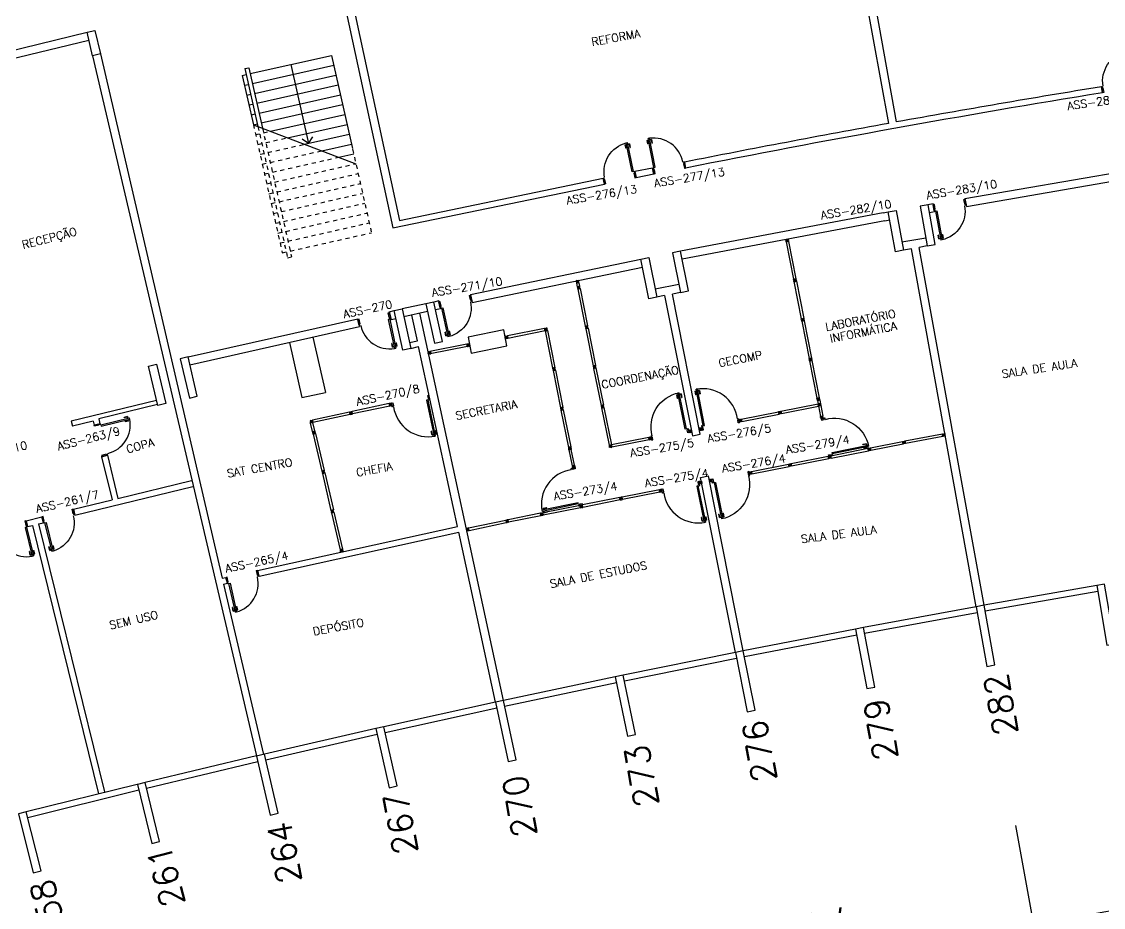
# Model space of a CAD drawing. Extents: x -152 to 150, y 325 to 437.
# Drawn here: x -86.53 to -59.77, y 343.23 to 365.15 of the extents above; entities that cross this region are included whole.
import ezdxf
from ezdxf.enums import TextEntityAlignment as Align

# ---------------------------------------------------------------- set-up
doc = ezdxf.new("R2010")
doc.units = 0
doc.header["$LTSCALE"] = 0.01
doc.header["$MEASUREMENT"] = 0
doc.header["$PDMODE"] = 98
doc.linetypes.add('HIDDEN2', pattern=[0.1875, 0.125, -0.0625])
doc.layers.get('0').update_dxf_attribs({"linetype": 'CONTINUOUS'})
doc.layers.get('DEFPOINTS').update_dxf_attribs({"linetype": 'CONTINUOUS'})
for name, color, linetype in [('ALV', 2, 'CONTINUOUS'), ('BANC', 2, 'CONTINUOUS'), ('CARIMBO', 7, 'CONTINUOUS'), ('DIV', 2, 'CONTINUOUS'), ('ESC', 1, 'CONTINUOUS'), ('ESQ', 1, 'CONTINUOUS'), ('ESTR', 3, 'CONTINUOUS'), ('NOPILAR1', 2, 'CONTINUOUS'), ('PISO', 1, 'CONTINUOUS'), ('TEXTO', 2, 'CONTINUOUS'), ('TEXTO-CENTRO-CUSTO', 2, 'CONTINUOUS'), ('TEXTO-ENDEREÇO', 2, 'CONTINUOUS')]:
    doc.layers.add(name, color=color, linetype=linetype)
doc.styles.add('1', font='romans.shx')
doc.styles.add('NOPILAR', font='simplex.shx', dxfattribs={"height": 0.6})
doc.styles.add('UNB-100', font='simplex.shx', dxfattribs={"height": 3})
doc.styles.add('UNB-100-1', font='simplex.shx', dxfattribs={"height": 0.2})
doc.dimstyles.new('1-600', dxfattribs={"dimtxt": 1.1, "dimasz": 2.5, "dimexe": 2, "dimexo": 4, "dimgap": 0.2, "dimtad": 1, "dimdec": 0, "dimzin": 4, "dimdsep": 46, "dimlunit": 6, "dimtxsty": '1', "dimblk1": 'NONE', "dimblk2": 'NONE', "dimsah": 1, "dimcen": 0, "dimclrd": 2, "dimclre": 2, "dimclrt": 2, "dimadec": 0, "dimazin": 0, "dimtfac": 1, "dimtdec": 0, "dimtmove": 2, "dimatfit": 3, "dimldrblk": 'NONE', "dimfxl": 1, "dimtolj": 1, "dimtzin": 0, "dimarcsym": 0})

# ---------------------------------------------------------------- blocks, each defined once
blk = doc.blocks.new('PILAR-SSC')
blk.add_lwpolyline([(0.003, -72.467), (0.003, -73.967), (0.203, -73.967), (0.203, -72.467)], close=True)
blk = doc.blocks.new('ESCASS-SSC')
at = {"layer": 'ESC'}
for p, q in [((-0.6, -1.738), (-0.6, -3.271)), ((-0.5, -1.738), (-0.6, -1.738)), ((-0.5, -1.738), (-0.5, -3.204)), ((-2.66, -1.888), (-2.66, -4.249)), ((-0.6, -1.888), (-2.66, -1.888)), ((-0.6, -2.138), (-2.66, -2.138)), ((-0.4, -1.888), (-0.5, -1.888)), ((-0.4, -2.138), (-0.5, -2.138)), ((-0.4, -1.888), (-0.4, -3.138)), ((-0.6, -2.388), (-2.66, -2.388)), ((-0.4, -2.388), (-0.5, -2.388)), ((-0.6, -2.638), (-2.66, -2.638)), ((-0.4, -2.638), (-0.5, -2.638)), ((-0.6, -2.888), (-2.66, -2.888)), ((-0.4, -2.888), (-0.5, -2.888)), ((-0.4, -3.138), (-2.66, -4.638)), ((-0.6, -3.138), (-2.66, -3.138)), ((-0.4, -3.138), (-0.5, -3.138)), ((-0.777, -3.388), (-2.66, -3.388)), ((-1.153, -3.638), (-2.66, -3.638)), ((-1.53, -3.888), (-2.66, -3.888)), ((-1.907, -4.138), (-2.66, -4.138)), ((-2.283, -4.388), (-2.66, -4.388))]:
    blk.add_line(p, q, dxfattribs=at)
at = {"layer": 'ESC', "linetype": 'HIDDEN2'}
for p, q in [((-0.5, -3.204), (-0.5, -6.538)), ((-0.4, -3.138), (-0.4, -6.388)), ((-0.6, -3.388), (-0.777, -3.388)), ((-0.6, -3.271), (-0.6, -6.538)), ((-0.4, -3.388), (-0.5, -3.388)), ((-0.6, -3.638), (-1.153, -3.638)), ((-0.4, -3.638), (-0.5, -3.638)), ((-0.6, -3.888), (-1.53, -3.888)), ((-0.4, -3.888), (-0.5, -3.888)), ((-2.66, -4.268), (-2.66, -6.388)), ((-0.6, -4.138), (-1.907, -4.138)), ((-0.4, -4.138), (-0.5, -4.138)), ((-0.6, -4.388), (-2.283, -4.388)), ((-0.4, -4.388), (-0.5, -4.388)), ((-0.6, -4.638), (-2.66, -4.638)), ((-0.4, -4.638), (-0.5, -4.638)), ((-0.6, -4.888), (-2.66, -4.888)), ((-0.4, -4.888), (-0.5, -4.888)), ((-0.6, -5.138), (-2.66, -5.138)), ((-0.4, -5.138), (-0.5, -5.138)), ((-0.6, -5.388), (-2.66, -5.388)), ((-0.4, -5.388), (-0.5, -5.388)), ((-0.6, -5.638), (-2.66, -5.638)), ((-0.4, -5.638), (-0.5, -5.638)), ((-0.6, -5.888), (-2.66, -5.888)), ((-0.6, -6.138), (-2.66, -6.138)), ((-0.4, -5.888), (-0.5, -5.888)), ((-0.4, -6.138), (-0.5, -6.138)), ((-0.6, -6.388), (-2.66, -6.388)), ((-0.4, -6.388), (-0.5, -6.388)), ((-0.5, -6.538), (-0.6, -6.538))]:
    blk.add_line(p, q, dxfattribs=at)
blk = doc.blocks.new('ESCASSS-SSC')
at = {"layer": 'ALV', "xscale": -1}
blk.add_blockref('ESCASS-SSC', (0, 0), dxfattribs=at)
blk = doc.blocks.new('PE80-SSC')
at = {"color": 2}
for p, q in [((0.075, 0), (-0.075, 0)), ((-0.075, -0.03), (-0.075, 0)), ((0.075, 0), (0.075, -0.02)), ((0.777, 0.01), (0.687, 0.01)), ((0.687, 0), (0.687, 0.01)), ((0.777, 0.01), (0.777, -0.03)), ((0.04, -0.03), (-0.075, -0.03)), ((0.075, -0.02), (0.04, -0.02)), ((0.04, -0.03), (0.04, -0.02)), ((0.085, -0.03), (0.817, -0.03)), ((0.085, -0.03), (0.085, -0.065)), ((0.085, -0.065), (0.817, -0.065)), ((0.767, 0), (0.687, 0)), ((0.767, -0.095), (0.687, -0.095)), ((0.687, -0.095), (0.687, -0.105)), ((0.777, -0.105), (0.687, -0.105)), ((0.767, 0), (0.767, -0.03)), ((0.767, -0.095), (0.767, -0.065)), ((0.777, -0.105), (0.777, -0.065)), ((0.817, -0.065), (0.817, -0.03)), ((0.04, -0.771), (-0.075, -0.771)), ((-0.075, -0.771), (-0.075, -0.801)), ((0.075, -0.801), (-0.075, -0.801)), ((0.075, -0.802), (-0.075, -0.802)), ((0.04, -0.771), (0.04, -0.781)), ((0.075, -0.781), (0.04, -0.781)), ((0.075, -0.801), (0.075, -0.781))]:
    blk.add_line(p, q, dxfattribs=at)
at = {"color": 1}
blk.add_arc((0.085, -0.03), 0.731, 270, 357.3429, dxfattribs=at)
blk = doc.blocks.new('PD80-SSC')
at = {"color": 2}
for p, q in [((-0.777, 0.01), (-0.777, -0.03)), ((-0.777, 0.01), (-0.687, 0.01)), ((-0.687, 0), (-0.687, 0.01)), ((-0.075, 0), (0.075, 0)), ((-0.075, 0), (-0.075, -0.02)), ((0.075, -0.03), (0.075, 0)), ((-0.817, -0.065), (-0.817, -0.03)), ((-0.085, -0.03), (-0.817, -0.03)), ((-0.085, -0.065), (-0.817, -0.065)), ((-0.777, -0.105), (-0.777, -0.065)), ((-0.777, -0.105), (-0.687, -0.105)), ((-0.767, 0), (-0.767, -0.03)), ((-0.767, 0), (-0.687, 0)), ((-0.767, -0.095), (-0.767, -0.065)), ((-0.767, -0.095), (-0.687, -0.095)), ((-0.687, -0.095), (-0.687, -0.105)), ((-0.085, -0.03), (-0.085, -0.065)), ((-0.075, -0.02), (-0.04, -0.02)), ((-0.04, -0.03), (-0.04, -0.02)), ((-0.04, -0.03), (0.075, -0.03)), ((-0.075, -0.781), (-0.04, -0.781)), ((-0.075, -0.801), (-0.075, -0.781)), ((-0.075, -0.801), (0.075, -0.801)), ((-0.075, -0.802), (0.075, -0.802)), ((-0.04, -0.771), (0.075, -0.771)), ((-0.04, -0.771), (-0.04, -0.781)), ((0.075, -0.771), (0.075, -0.801))]:
    blk.add_line(p, q, dxfattribs=at)
at = {"color": 1}
blk.add_arc((-0.085, -0.03), 0.731, 182.6571, 270, dxfattribs=at)
blk = doc.blocks.new('*D74')
at = {"layer": 'DEFPOINTS', "color": 0, "transparency": 16777216}
for p in [(-74.61, 348.352), (-80.522, 347.023), (-74.293, 346.886), (-80.18, 345.563), (-74.849, 340.11)]:
    blk.add_point(p, dxfattribs=at)
at = {"layer": 'TEXTO-CENTRO-CUSTO', "color": 2, "lineweight": -2, "transparency": 16777216}
for p, q in [((-73.448, 342.976), (-72.498, 338.578)), ((-79.269, 341.668), (-78.243, 337.285))]:
    blk.add_line(p, q, dxfattribs=at)
blk.add_arc((0.561, 0.528), 347.854, 102.19512, 103.17073, dxfattribs=at)
at = {"layer": 'TEXTO-CENTRO-CUSTO', "color": 2, "transparency": 16777216, "insert": (-75.977, 340.627), "char_height": 1.1, "attachment_point": 5, "rotation": 12.6829, "style": '1'}
blk.add_mtext('\\A1;FUB', dxfattribs=at)
blk = doc.blocks.new('_NONE')
at = {"color": 0, "linetype": 'ByBlock'}
blk.add_circle((0, 0), 0.25, dxfattribs=at)
blk = doc.blocks.new('*D75')
at = {"layer": 'DEFPOINTS', "color": 0, "transparency": 16777216}
for p in [(-62.786, 349.933), (-62.653, 349.195), (-74.61, 348.352), (-74.293, 346.886), (-65.313, 342.083)]:
    blk.add_point(p, dxfattribs=at)
at = {"layer": 'TEXTO-CENTRO-CUSTO', "color": 2, "lineweight": -2, "transparency": 16777216}
for p, q in [((-61.942, 345.258), (-61.141, 340.827)), ((-73.448, 342.976), (-72.497, 338.575))]:
    blk.add_line(p, q, dxfattribs=at)
blk.add_arc((-0.679, 6.267), 341.979, 100.2439, 102.19512, dxfattribs=at)
at = {"layer": 'TEXTO-CENTRO-CUSTO', "color": 2, "transparency": 16777216, "insert": (-67.364, 342.447), "char_height": 1.1, "attachment_point": 5, "rotation": 11.2195, "style": '1'}
blk.add_mtext('\\A1;FAV', dxfattribs=at)
blk = doc.blocks.new('*D76')
at = {"layer": 'DEFPOINTS', "color": 0, "transparency": 16777216}
for p in [(-80.522, 347.023), (-80.18, 345.563), (-109.695, 338.882), (-109.23, 337.455), (-88.28, 336.855)]:
    blk.add_point(p, dxfattribs=at)
at = {"layer": 'TEXTO-CENTRO-CUSTO', "color": 2, "lineweight": -2, "transparency": 16777216}
for p, q in [((-79.269, 341.668), (-78.245, 337.293)), ((-107.991, 333.652), (-106.596, 329.372))]:
    blk.add_line(p, q, dxfattribs=at)
blk.add_arc((0.56, 0.533), 347.857, 103.17073, 108.04877, dxfattribs=at)
at = {"layer": 'TEXTO-CENTRO-CUSTO', "color": 2, "transparency": 16777216, "insert": (-93.294, 336.459), "char_height": 1.1, "attachment_point": 5, "rotation": 15.6097, "style": '1'}
blk.add_mtext('\\A1;Biologia', dxfattribs=at)
blk = doc.blocks.new('*D77')
at = {"layer": 'DEFPOINTS', "color": 0, "transparency": 16777216}
for p in [(-14.581, 356.043), (-14.517, 354.544), (-62.92, 350.671), (-62.653, 349.195), (-30.067, 347.022)]:
    blk.add_point(p, dxfattribs=at)
at = {"layer": 'TEXTO-CENTRO-CUSTO', "color": 2, "lineweight": -2, "transparency": 16777216}
for p, q in [((-14.346, 350.548), (-14.155, 346.058)), ((-61.942, 345.258), (-61.142, 340.835))]:
    blk.add_line(p, q, dxfattribs=at)
blk.add_arc((0.621, -0.848), 349.221, 92.43902, 100.24622, dxfattribs=at)
at = {"layer": 'TEXTO-CENTRO-CUSTO', "color": 2, "transparency": 16777216, "insert": (-38.041, 346.98), "char_height": 1.1, "attachment_point": 5, "rotation": 6.3426, "style": '1'}
blk.add_mtext('\\A1;Salas de Aula', dxfattribs=at)
blk = doc.blocks.new('DIVMT-SSC')
for p, q in [((0, 0.005), (0, -0.005)), ((0, -0.005), (0, 0.005)), ((-0.03, -0.03), (-0.03, -0.97)), ((0.006, -0.03), (-0.006, -0.03)), ((-0.005, 0), (0.005, 0)), ((0.005, 0), (-0.005, 0)), ((0.006, -0.02), (0.006, -0.03)), ((0.03, -0.03), (0.03, -0.97)), ((0.03, -0.97), (-0.03, -0.97)), ((-0.006, -0.98), (-0.006, -0.97)), ((-0.006, -0.98), (0.006, -0.98)), ((0.006, -1.001), (-0.006, -1.001)), ((0.005, -0.97), (-0.005, -0.97)), ((0, -0.994), (0, -1.007)), ((0, -1.02), (0, -1.021)), ((0.006, -0.98), (0.006, -0.97))]:
    blk.add_line(p, q)
blk.add_lwpolyline([(0.006, -0.02), (-0.006, -0.02), (0.006, -0.02), (0.006, -0.03), (0.03, -0.03), (0.03, -0.008), (0.02, -0.008), (0.02, 0.008), (0.03, 0.008), (0.03, 0.03), (0.006, 0.03), (0.006, 0.02), (-0.006, 0.02), (-0.006, 0.03), (-0.03, 0.03), (-0.03, 0.008), (-0.02, 0.008), (-0.02, -0.008), (-0.03, -0.008), (-0.03, -0.03), (-0.006, -0.03), (-0.006, -0.02), (-0.006, -0.03)])
blk = doc.blocks.new('A$C73356FFD')
at = {"layer": 'DIV'}
for p, q in [((0.025, 0.03), (0.035, 0.03)), ((0.035, 0.03), (0.025, 0.03)), ((0.03, 0.025), (0.03, 0.035)), ((0.03, 0.035), (0.03, 0.025))]:
    blk.add_line(p, q, dxfattribs=at)
blk.add_lwpolyline([(0.009, 0.036), (0, 0.036), (0, 0.06), (0.022, 0.06), (0.022, 0.05), (0.038, 0.05), (0.038, 0.06), (0.06, 0.06), (0.06, 0.036), (0.05, 0.036), (0.05, 0.024), (0.06, 0.024), (0.06, 0), (0.038, 0), (0.038, 0.01), (0.022, 0.01), (0.022, 0), (0, 0), (0, 0.024), (0.009, 0.024)], close=True, dxfattribs=at)
blk = doc.blocks.new('A$C282A6B1B')
at = {"linetype": 'Continuous'}
blk.add_blockref('A$C73356FFD', (0, 0), dxfattribs=at)
blk = doc.blocks.new('PDV2E-SSC')
at = {"layer": 'DIV'}
for p, q in [((0.034, 0.925), (0.034, 0.835)), ((0.034, 0.925), (0.074, 0.925)), ((0.044, 0.835), (0.034, 0.835)), ((0.044, 0.915), (0.044, 0.835)), ((0.044, 0.915), (0.074, 0.915)), ((0.076, 0.05), (0.076, 0.965)), ((0.106, 0.965), (0.076, 0.965)), ((0.106, 0.05), (0.106, 0.965)), ((0.148, 0.925), (0.108, 0.925)), ((0.138, 0.915), (0.108, 0.915)), ((0.138, 0.915), (0.138, 0.835)), ((0.138, 0.835), (0.148, 0.835)), ((0.148, 0.925), (0.148, 0.835)), ((0.031, 0.05), (0.031, -0.05)), ((0.051, 0.05), (0.031, 0.05)), ((0.051, 0.02), (0.051, 0.05)), ((0.051, 0.02), (0.061, 0.02)), ((0.061, -0.05), (0.061, 0.02)), ((0.076, 0.05), (0.106, 0.05)), ((0.95, 0.02), (0.94, 0.02)), ((0.94, -0.05), (0.94, 0.02)), ((0.95, 0.02), (0.95, 0.05)), ((0.95, 0.05), (0.97, 0.05)), ((0.97, 0.05), (0.97, 0.035)), ((0.97, 0.035), (0.97, -0.035)), ((0.031, -0.05), (0.061, -0.05)), ((0.97, -0.05), (0.94, -0.05)), ((0.97, -0.035), (0.97, -0.05))]:
    blk.add_line(p, q, dxfattribs=at)
at = {"layer": 'DIV', "color": 1}
blk.add_arc((0.076, 0.1), 0.865, 356.6786, 90, dxfattribs=at)

msp = doc.modelspace()

# ---------------------------------------------------------------- linework, layer by layer
msp.add_line((-66.73, 355.334), (-66.73, 355.333))
at = {"layer": 'ALV'}
for p, q in [((-65.081, 362.631), (-66.084, 368.177)), ((-64.884, 362.666), (-65.887, 368.213)), ((-78.369, 365.744), (-77.178, 360.231)), ((-78.564, 365.701), (-77.342, 360.044)), ((-86.891, 364.405), (-84.908, 364.887)), ((-86.843, 364.211), (-84.862, 364.692)), ((-84.771, 364.303), (-80.717, 346.978)), ((-84.576, 364.349), (-81.566, 351.375)), ((-59.793, 363.389), (-59.818, 363.537)), ((-70.921, 361.524), (-71.358, 361.437)), ((-70.89, 361.377), (-70.921, 361.524)), ((-63.194, 360.775), (-58.955, 361.504)), ((-77.178, 360.231), (-72.144, 361.274)), ((-72.113, 361.127), (-72.144, 361.274)), ((-71.33, 361.29), (-71.358, 361.437)), ((-71.33, 361.29), (-70.891, 361.381)), ((-63.16, 360.578), (-58.921, 361.307)), ((-77.342, 360.044), (-72.113, 361.127)), ((-63.194, 360.775), (-63.16, 360.578)), ((-65.217, 360.416), (-70.229, 359.467)), ((-65.217, 360.416), (-65.091, 360.44)), ((-63.982, 360.64), (-64.109, 360.618)), ((-63.951, 360.442), (-64.075, 360.421)), ((-63.982, 360.64), (-63.951, 360.442)), ((-65.18, 360.22), (-70.192, 359.27)), ((-65.177, 360.221), (-65.054, 360.244)), ((-64.162, 359.795), (-64.753, 359.689)), ((-64.127, 359.598), (-64.324, 359.563)), ((-64.52, 359.527), (-64.717, 359.492)), ((-62.92, 350.671), (-64.52, 359.527)), ((-62.723, 350.706), (-64.324, 359.563)), ((-75.423, 358.399), (-71.211, 359.272)), ((-75.382, 358.203), (-71.17, 359.076)), ((-70.27, 358.643), (-70.859, 358.526)), ((-75.423, 358.399), (-75.382, 358.203)), ((-70.624, 358.369), (-70.82, 358.33)), ((-70.232, 358.447), (-70.428, 358.408)), ((-77.434, 357.971), (-77.309, 357.999)), ((-77.434, 357.971), (-77.387, 357.777)), ((-76.526, 358.169), (-77.114, 358.042)), ((-76.485, 357.973), (-77.071, 357.846)), ((-76.206, 358.237), (-76.332, 358.211)), ((-76.168, 358.04), (-76.291, 358.015)), ((-76.206, 358.237), (-76.168, 358.04)), ((-82.41, 356.852), (-78.214, 357.796)), ((-78.214, 357.796), (-78.17, 357.601)), ((-77.387, 357.777), (-77.265, 357.804)), ((-76.738, 357.253), (-76.876, 357.889)), ((-74.61, 348.352), (-76.68, 357.931)), ((-82.365, 356.657), (-78.17, 357.601)), ((-76.933, 357.211), (-76.738, 357.253)), ((-76.902, 357.064), (-76.707, 357.107)), ((-75.746, 352.659), (-76.707, 357.107)), ((-83.186, 355.771), (-85.296, 355.259)), ((-83.163, 355.674), (-84.616, 355.321)), ((-84.616, 355.321), (-84.587, 355.199)), ((-85.296, 355.259), (-85.266, 355.137)), ((-84.756, 355.261), (-85.266, 355.137)), ((-84.756, 355.261), (-84.733, 355.164)), ((-84.733, 355.164), (-84.587, 355.199)), ((-79.312, 354.945), (-79.377, 355.216)), ((-79.254, 354.958), (-79.319, 355.23)), ((-84.546, 354.384), (-84.4, 354.42)), ((-84.546, 354.384), (-84.289, 353.316)), ((-84.4, 354.42), (-84.144, 353.352)), ((-84.144, 353.352), (-82.322, 353.794)), ((-68.873, 349.541), (-69.732, 353.87)), ((-68.677, 349.58), (-69.535, 353.909)), ((-85.209, 352.939), (-82.288, 353.648)), ((-85.244, 353.084), (-84.289, 353.316)), ((-86.412, 352.8), (-86.023, 352.895)), ((-86.023, 352.895), (-85.988, 352.749)), ((-85.244, 353.084), (-85.209, 352.939)), ((-86.412, 352.8), (-86.376, 352.655)), ((-86.376, 352.655), (-86.255, 352.684)), ((-86.255, 352.684), (-84.62, 346.04)), ((-86.109, 352.72), (-85.988, 352.749)), ((-86.109, 352.72), (-84.477, 346.087)), ((-80.688, 351.569), (-75.746, 352.659)), ((-80.651, 351.424), (-75.714, 352.513)), ((-74.806, 348.31), (-75.714, 352.513)), ((-80.651, 351.424), (-80.688, 351.569)), ((-81.566, 351.375), (-81.471, 351.396)), ((-81.435, 351.251), (-81.471, 351.396)), ((-81.532, 351.229), (-81.435, 351.251)), ((-81.532, 351.229), (-80.546, 347.018)), ((-59.936, 351.198), (-62.723, 350.706)), ((-59.91, 351.05), (-62.697, 350.559)), ((-62.92, 350.671), (-65.702, 350.156)), ((-62.893, 350.523), (-65.675, 350.008)), ((-65.899, 350.118), (-68.677, 349.58)), ((-65.87, 349.971), (-68.648, 349.432)), ((-68.873, 349.541), (-71.646, 348.978)), ((-68.843, 349.394), (-71.616, 348.831)), ((-71.842, 348.938), (-74.61, 348.352)), ((-71.646, 348.978), (-71.842, 348.938)), ((-71.811, 348.791), (-74.579, 348.205)), ((-74.806, 348.31), (-77.569, 347.7)), ((-74.773, 348.163), (-77.537, 347.554)), ((-77.764, 347.656), (-80.522, 347.023)), ((-77.731, 347.51), (-80.488, 346.877)), ((-80.717, 346.978), (-83.469, 346.321)), ((-80.682, 346.832), (-83.434, 346.175)), ((-83.664, 346.274), (-86.41, 345.594)), ((-83.628, 346.128), (-86.374, 345.448))]:
    msp.add_line(p, q, dxfattribs=at)
for points in [[(-70.624, 358.369), (-69.936, 354.9), (-69.74, 354.939), (-70.428, 358.408)], [(-69.732, 353.87), (-69.535, 353.909)]]:
    msp.add_lwpolyline(points, dxfattribs=at)
for radius, start, end in [(307.715, 99.26832, 101.2195), (307.864, 99.26832, 100.2253), (307.864, 100.26252, 101.2195)]:
    msp.add_arc((-10.233, 59.692), radius, start, end, dxfattribs=at)
at = {"layer": 'BANC'}
for p, q in [((-79.904, 357.21), (-79.597, 355.845)), ((-79.319, 357.342), (-79.012, 355.976)), ((-79.597, 355.845), (-79.012, 355.976))]:
    msp.add_line(p, q, dxfattribs=at)
at = {"layer": 'DIV'}
for p, q in [((-72.791, 358.74), (-72.813, 358.736)), ((-72.808, 358.712), (-72.813, 358.736)), ((-72.813, 358.736), (-72.8, 358.677)), ((-72.799, 358.714), (-72.808, 358.712)), ((-72.799, 358.714), (-72.808, 358.712)), ((-72.796, 358.702), (-72.805, 358.7)), ((-72.796, 358.702), (-72.805, 358.7)), ((-72.805, 358.7), (-72.8, 358.677)), ((-72.779, 358.681), (-72.8, 358.677)), ((-72.796, 358.702), (-72.799, 358.714)), ((-72.796, 358.702), (-72.799, 358.714)), ((-72.791, 358.74), (-72.789, 358.73)), ((-72.774, 358.734), (-72.789, 358.73)), ((-72.772, 358.713), (-72.782, 358.711)), ((-72.772, 358.713), (-72.782, 358.711)), ((-72.765, 358.694), (-72.781, 358.691)), ((-72.779, 358.681), (-72.781, 358.691)), ((-72.776, 358.707), (-72.778, 358.717)), ((-72.776, 358.707), (-72.778, 358.717)), ((-72.776, 358.743), (-72.754, 358.748)), ((-72.776, 358.743), (-72.774, 358.734)), ((-72.763, 358.685), (-72.765, 358.694)), ((-72.763, 358.685), (-72.742, 358.689)), ((-72.76, 358.722), (-72.749, 358.724)), ((-72.758, 358.71), (-72.76, 358.722)), ((-72.758, 358.71), (-72.747, 358.713)), ((-72.754, 358.748), (-72.749, 358.724)), ((-72.742, 358.689), (-72.747, 358.713)), ((-75.489, 357.172), (-75.511, 357.168)), ((-75.511, 357.168), (-75.506, 357.145)), ((-75.489, 357.172), (-75.488, 357.163)), ((-75.474, 357.175), (-75.452, 357.18)), ((-75.474, 357.175), (-75.472, 357.166)), ((-75.448, 357.156), (-75.452, 357.18)), ((-75.452, 357.18), (-75.441, 357.121)), ((-74.549, 357.364), (-74.571, 357.36)), ((-74.571, 357.36), (-74.566, 357.336)), ((-74.555, 357.339), (-74.566, 357.336)), ((-74.552, 357.327), (-74.564, 357.325)), ((-74.559, 357.301), (-74.564, 357.325)), ((-74.537, 357.305), (-74.559, 357.301)), ((-74.552, 357.327), (-74.555, 357.339)), ((-74.549, 357.364), (-74.547, 357.354)), ((-74.547, 357.354), (-74.531, 357.357)), ((-74.54, 357.335), (-74.53, 357.337)), ((-74.54, 357.335), (-74.53, 357.337)), ((-74.539, 357.315), (-74.524, 357.318)), ((-74.537, 357.305), (-74.539, 357.315)), ((-74.534, 357.331), (-74.536, 357.341)), ((-74.534, 357.331), (-74.536, 357.341)), ((-74.533, 357.367), (-74.512, 357.371)), ((-74.533, 357.367), (-74.531, 357.357)), ((-74.522, 357.308), (-74.524, 357.318)), ((-74.522, 357.308), (-74.5, 357.313)), ((-74.516, 357.346), (-74.507, 357.348)), ((-74.516, 357.346), (-74.507, 357.348)), ((-74.514, 357.334), (-74.516, 357.346)), ((-74.514, 357.334), (-74.516, 357.346)), ((-74.514, 357.334), (-74.505, 357.336)), ((-74.514, 357.334), (-74.505, 357.336)), ((-74.507, 357.348), (-74.512, 357.371)), ((-74.512, 357.371), (-74.5, 357.313)), ((-74.505, 357.336), (-74.5, 357.313)), ((-76.453, 356.982), (-76.474, 356.977)), ((-76.474, 356.977), (-76.47, 356.954)), ((-76.458, 356.956), (-76.47, 356.954)), ((-76.456, 356.944), (-76.467, 356.942)), ((-76.463, 356.919), (-76.467, 356.942)), ((-76.441, 356.923), (-76.463, 356.919)), ((-76.456, 356.944), (-76.458, 356.956)), ((-76.453, 356.982), (-76.451, 356.972)), ((-76.451, 356.972), (-76.435, 356.975)), ((-76.444, 356.953), (-76.434, 356.955)), ((-76.444, 356.953), (-76.434, 356.955)), ((-76.443, 356.933), (-76.427, 356.936)), ((-76.441, 356.923), (-76.443, 356.933)), ((-76.438, 356.949), (-76.44, 356.959)), ((-76.438, 356.949), (-76.44, 356.959)), ((-76.437, 356.985), (-76.415, 356.989)), ((-76.437, 356.985), (-76.435, 356.975)), ((-76.425, 356.926), (-76.427, 356.936)), ((-76.425, 356.926), (-76.404, 356.93)), ((-76.42, 356.964), (-76.411, 356.966)), ((-76.42, 356.964), (-76.411, 356.966)), ((-76.418, 356.952), (-76.42, 356.964)), ((-76.418, 356.952), (-76.42, 356.964)), ((-76.418, 356.952), (-76.408, 356.954)), ((-76.418, 356.952), (-76.408, 356.954)), ((-76.411, 356.966), (-76.415, 356.989)), ((-76.415, 356.989), (-76.404, 356.93)), ((-76.408, 356.954), (-76.404, 356.93)), ((-75.495, 357.147), (-75.506, 357.145)), ((-75.493, 357.135), (-75.504, 357.133)), ((-75.499, 357.109), (-75.504, 357.133)), ((-75.478, 357.113), (-75.499, 357.109)), ((-75.493, 357.135), (-75.495, 357.147)), ((-75.488, 357.163), (-75.472, 357.166)), ((-75.481, 357.143), (-75.471, 357.145)), ((-75.481, 357.143), (-75.471, 357.145)), ((-75.48, 357.123), (-75.464, 357.126)), ((-75.478, 357.113), (-75.48, 357.123)), ((-75.475, 357.139), (-75.477, 357.149)), ((-75.475, 357.139), (-75.477, 357.149)), ((-75.462, 357.117), (-75.464, 357.126)), ((-75.462, 357.117), (-75.441, 357.121)), ((-75.457, 357.154), (-75.448, 357.156)), ((-75.457, 357.154), (-75.448, 357.156)), ((-75.455, 357.143), (-75.457, 357.154)), ((-75.455, 357.143), (-75.457, 357.154)), ((-75.455, 357.143), (-75.445, 357.144)), ((-75.455, 357.143), (-75.445, 357.144)), ((-75.445, 357.144), (-75.441, 357.121)), ((-67.745, 355.51), (-66.828, 355.692)), ((-67.733, 355.451), (-66.817, 355.633)), ((-66.844, 355.772), (-66.769, 355.377)), ((-66.817, 355.633), (-66.828, 355.692)), ((-66.815, 355.809), (-66.825, 355.807)), ((-66.825, 355.807), (-66.815, 355.809)), ((-66.814, 355.67), (-66.824, 355.668)), ((-66.821, 355.657), (-66.823, 355.667)), ((-66.822, 355.786), (-66.82, 355.777)), ((-66.821, 355.813), (-66.819, 355.803)), ((-66.819, 355.803), (-66.821, 355.813)), ((-66.812, 355.658), (-66.821, 355.657)), ((-66.82, 355.777), (-66.808, 355.779)), ((-66.814, 355.67), (-66.812, 355.658)), ((-66.793, 355.668), (-66.803, 355.666)), ((-66.803, 355.666), (-66.793, 355.668)), ((-66.799, 355.672), (-66.797, 355.662)), ((-66.797, 355.662), (-66.799, 355.672)), ((-66.799, 355.667), (-66.786, 355.67)), ((-66.791, 355.662), (-66.794, 355.674)), ((-66.785, 355.784), (-66.71, 355.388)), ((-67.774, 355.473), (-67.764, 355.475)), ((-67.764, 355.475), (-67.774, 355.473)), ((-67.77, 355.479), (-67.768, 355.469)), ((-67.768, 355.469), (-67.77, 355.479)), ((-67.747, 355.472), (-67.738, 355.474)), ((-67.738, 355.474), (-67.74, 355.486)), ((-66.769, 355.377), (-66.71, 355.388)), ((-66.745, 355.381), (-66.769, 355.376)), ((-66.765, 355.354), (-66.769, 355.376)), ((-66.765, 355.354), (-66.755, 355.356)), ((-66.762, 355.339), (-66.752, 355.341)), ((-66.762, 355.339), (-66.757, 355.317)), ((-66.757, 355.317), (-66.698, 355.329)), ((-66.757, 355.317), (-66.734, 355.322)), ((-66.752, 355.341), (-66.755, 355.356)), ((-66.745, 355.381), (-66.735, 355.383)), ((-66.744, 355.371), (-66.745, 355.381)), ((-66.744, 355.372), (-66.745, 355.381)), ((-66.744, 355.371), (-66.732, 355.374)), ((-66.732, 355.374), (-66.744, 355.372)), ((-66.74, 355.351), (-66.728, 355.353)), ((-66.739, 355.351), (-66.729, 355.353)), ((-66.729, 355.353), (-66.739, 355.351)), ((-66.736, 355.331), (-66.724, 355.333)), ((-66.724, 355.333), (-66.736, 355.331)), ((-66.736, 355.331), (-66.734, 355.322)), ((-66.736, 355.331), (-66.734, 355.322)), ((-66.735, 355.359), (-66.732, 355.346)), ((-66.733, 355.347), (-66.735, 355.357)), ((-66.735, 355.357), (-66.733, 355.347)), ((-66.734, 355.383), (-66.71, 355.388)), ((-66.732, 355.374), (-66.734, 355.383)), ((-66.732, 355.374), (-66.734, 355.383)), ((-66.733, 355.322), (-66.723, 355.324)), ((-66.724, 355.333), (-66.722, 355.324)), ((-66.724, 355.333), (-66.722, 355.324)), ((-66.698, 355.329), (-66.722, 355.324)), ((-66.698, 355.329), (-66.719, 355.325)), ((-66.719, 355.325), (-66.701, 355.328)), ((-66.706, 355.366), (-66.716, 355.364)), ((-66.713, 355.348), (-66.716, 355.364)), ((-66.703, 355.35), (-66.713, 355.348)), ((-66.706, 355.366), (-66.71, 355.388)), ((-66.703, 355.35), (-66.698, 355.329)), ((-79.369, 355.279), (-79.391, 355.275)), ((-79.391, 355.275), (-79.385, 355.251)), ((-79.374, 355.254), (-79.385, 355.251)), ((-79.371, 355.242), (-79.383, 355.239)), ((-79.377, 355.216), (-79.383, 355.239)), ((-79.356, 355.221), (-79.377, 355.216)), ((-79.371, 355.242), (-79.374, 355.254)), ((-79.369, 355.279), (-79.367, 355.27)), ((-79.367, 355.27), (-79.351, 355.273)), ((-79.36, 355.251), (-79.35, 355.253)), ((-79.36, 355.251), (-79.35, 355.253)), ((-79.358, 355.231), (-79.342, 355.234)), ((-79.356, 355.221), (-79.358, 355.231)), ((-79.354, 355.247), (-79.356, 355.257)), ((-79.354, 355.247), (-79.356, 355.257)), ((-79.354, 355.283), (-79.332, 355.288)), ((-79.354, 355.283), (-79.351, 355.273)), ((-79.34, 355.225), (-79.342, 355.234)), ((-79.34, 355.225), (-79.319, 355.23)), ((-79.336, 355.263), (-79.327, 355.265)), ((-79.336, 355.263), (-79.327, 355.265)), ((-79.333, 355.251), (-79.336, 355.263)), ((-79.333, 355.251), (-79.336, 355.263)), ((-79.333, 355.251), (-79.324, 355.253)), ((-79.333, 355.251), (-79.324, 355.253)), ((-79.327, 355.265), (-79.332, 355.288)), ((-79.332, 355.288), (-79.319, 355.23)), ((-79.324, 355.253), (-79.319, 355.23)), ((-70.01, 355.04), (-70.032, 355.036)), ((-70.032, 355.036), (-70.027, 355.012)), ((-70.01, 355.04), (-70.008, 355.03)), ((-70.008, 355.03), (-69.993, 355.034)), ((-69.995, 355.043), (-69.973, 355.048)), ((-69.995, 355.043), (-69.993, 355.034)), ((-69.968, 355.024), (-69.973, 355.048)), ((-69.961, 354.989), (-69.973, 355.048)), ((-69.74, 355.094), (-69.762, 355.09)), ((-69.757, 355.066), (-69.762, 355.09)), ((-69.751, 355.031), (-69.762, 355.09)), ((-69.748, 355.068), (-69.757, 355.066)), ((-69.748, 355.068), (-69.757, 355.066)), ((-69.746, 355.056), (-69.755, 355.055)), ((-69.746, 355.056), (-69.755, 355.055)), ((-69.755, 355.055), (-69.751, 355.031)), ((-69.729, 355.035), (-69.751, 355.031)), ((-69.748, 355.068), (-69.746, 355.056)), ((-69.748, 355.068), (-69.746, 355.056)), ((-69.74, 355.094), (-69.738, 355.084)), ((-69.722, 355.087), (-69.738, 355.084)), ((-69.722, 355.067), (-69.732, 355.065)), ((-69.722, 355.067), (-69.732, 355.065)), ((-69.715, 355.048), (-69.731, 355.045)), ((-69.729, 355.035), (-69.731, 355.045)), ((-69.728, 355.071), (-69.726, 355.061)), ((-69.728, 355.071), (-69.726, 355.061)), ((-69.724, 355.097), (-69.703, 355.101)), ((-69.724, 355.097), (-69.722, 355.087)), ((-69.713, 355.038), (-69.715, 355.048)), ((-69.713, 355.038), (-69.692, 355.042)), ((-69.71, 355.075), (-69.698, 355.077)), ((-69.71, 355.075), (-69.707, 355.063)), ((-69.707, 355.063), (-69.696, 355.066)), ((-69.703, 355.101), (-69.698, 355.077)), ((-69.692, 355.042), (-69.696, 355.066)), ((-70.016, 355.014), (-70.027, 355.012)), ((-70.013, 355.003), (-70.025, 355)), ((-70.02, 354.977), (-70.025, 355)), ((-69.998, 354.981), (-70.02, 354.977)), ((-70.016, 355.014), (-70.013, 355.003)), ((-70.001, 355.011), (-69.991, 355.013)), ((-70.001, 355.011), (-69.991, 355.013)), ((-70, 354.991), (-69.985, 354.994)), ((-69.998, 354.981), (-70, 354.991)), ((-69.997, 355.017), (-69.995, 355.007)), ((-69.997, 355.017), (-69.995, 355.007)), ((-69.982, 354.985), (-69.985, 354.994)), ((-69.982, 354.985), (-69.961, 354.989)), ((-69.978, 355.023), (-69.968, 355.024)), ((-69.978, 355.023), (-69.968, 355.024)), ((-69.978, 355.023), (-69.975, 355.011)), ((-69.978, 355.023), (-69.975, 355.011)), ((-69.975, 355.011), (-69.966, 355.013)), ((-69.975, 355.011), (-69.966, 355.013)), ((-69.966, 355.013), (-69.961, 354.989)), ((-63.753, 354.944), (-64.678, 354.77)), ((-63.74, 354.886), (-64.664, 354.712)), ((-72.98, 354.616), (-73.002, 354.612)), ((-73.002, 354.612), (-72.997, 354.588)), ((-72.986, 354.59), (-72.997, 354.588)), ((-72.983, 354.579), (-72.995, 354.576)), ((-72.99, 354.553), (-72.995, 354.576)), ((-72.968, 354.557), (-72.99, 354.553)), ((-72.983, 354.579), (-72.986, 354.59)), ((-72.98, 354.616), (-72.978, 354.606)), ((-72.978, 354.606), (-72.962, 354.609)), ((-72.971, 354.587), (-72.961, 354.589)), ((-72.971, 354.587), (-72.961, 354.589)), ((-72.97, 354.567), (-72.955, 354.57)), ((-72.968, 354.557), (-72.97, 354.567)), ((-72.965, 354.583), (-72.967, 354.593)), ((-72.965, 354.583), (-72.967, 354.593)), ((-72.964, 354.619), (-72.943, 354.623)), ((-72.964, 354.619), (-72.962, 354.609)), ((-72.953, 354.56), (-72.955, 354.57)), ((-72.953, 354.56), (-72.931, 354.564)), ((-72.947, 354.598), (-72.938, 354.6)), ((-72.947, 354.598), (-72.938, 354.6)), ((-72.945, 354.586), (-72.947, 354.598)), ((-72.945, 354.586), (-72.947, 354.598)), ((-72.945, 354.586), (-72.936, 354.588)), ((-72.945, 354.586), (-72.936, 354.588)), ((-72.938, 354.6), (-72.943, 354.623)), ((-72.943, 354.623), (-72.931, 354.564)), ((-72.936, 354.588), (-72.931, 354.564)), ((-71.976, 354.67), (-71.997, 354.666)), ((-71.997, 354.666), (-71.993, 354.643)), ((-71.981, 354.645), (-71.993, 354.643)), ((-71.979, 354.633), (-71.99, 354.631)), ((-71.986, 354.607), (-71.99, 354.631)), ((-71.964, 354.612), (-71.986, 354.607)), ((-71.979, 354.633), (-71.981, 354.645)), ((-71.976, 354.67), (-71.974, 354.661)), ((-71.974, 354.661), (-71.958, 354.664)), ((-71.967, 354.642), (-71.957, 354.644)), ((-71.967, 354.642), (-71.957, 354.644)), ((-71.966, 354.621), (-71.95, 354.624)), ((-71.964, 354.612), (-71.966, 354.621)), ((-71.961, 354.638), (-71.963, 354.648)), ((-71.961, 354.638), (-71.963, 354.648)), ((-71.96, 354.674), (-71.939, 354.678)), ((-71.96, 354.674), (-71.958, 354.664)), ((-71.948, 354.615), (-71.95, 354.624)), ((-71.948, 354.615), (-71.927, 354.619)), ((-71.943, 354.652), (-71.934, 354.654)), ((-71.943, 354.652), (-71.934, 354.654)), ((-71.941, 354.641), (-71.943, 354.652)), ((-71.941, 354.641), (-71.943, 354.652)), ((-71.941, 354.641), (-71.932, 354.642)), ((-71.941, 354.641), (-71.932, 354.642)), ((-71.934, 354.654), (-71.939, 354.678)), ((-71.939, 354.678), (-71.927, 354.619)), ((-71.932, 354.642), (-71.927, 354.619)), ((-65.571, 354.595), (-65.593, 354.591)), ((-65.589, 354.568), (-65.593, 354.591)), ((-65.579, 354.569), (-65.589, 354.568)), ((-65.577, 354.558), (-65.586, 354.556)), ((-65.586, 354.556), (-65.582, 354.532)), ((-65.561, 354.536), (-65.582, 354.532)), ((-65.577, 354.558), (-65.579, 354.569)), ((-65.571, 354.595), (-65.569, 354.585)), ((-65.554, 354.588), (-65.569, 354.585)), ((-65.553, 354.568), (-65.563, 354.566)), ((-65.563, 354.566), (-65.553, 354.568)), ((-65.547, 354.549), (-65.562, 354.546)), ((-65.561, 354.536), (-65.562, 354.546)), ((-65.557, 354.562), (-65.559, 354.572)), ((-65.559, 354.572), (-65.557, 354.562)), ((-65.555, 354.598), (-65.534, 354.602)), ((-65.555, 354.598), (-65.554, 354.588)), ((-65.545, 354.539), (-65.547, 354.549)), ((-65.545, 354.539), (-65.523, 354.543)), ((-65.539, 354.577), (-65.53, 354.578)), ((-65.539, 354.577), (-65.53, 354.578)), ((-65.537, 354.565), (-65.539, 354.577)), ((-65.539, 354.577), (-65.537, 354.565)), ((-65.537, 354.565), (-65.527, 354.567)), ((-65.537, 354.565), (-65.527, 354.567)), ((-65.534, 354.602), (-64.735, 354.759)), ((-65.534, 354.602), (-65.53, 354.578)), ((-65.523, 354.543), (-65.534, 354.602)), ((-65.534, 354.602), (-65.53, 354.581)), ((-65.53, 354.581), (-65.533, 354.599)), ((-65.528, 354.568), (-65.529, 354.577)), ((-65.523, 354.543), (-65.527, 354.567)), ((-65.523, 354.543), (-64.724, 354.7)), ((-64.724, 354.7), (-64.735, 354.759)), ((-64.721, 354.737), (-64.731, 354.735)), ((-64.729, 354.724), (-64.73, 354.734)), ((-64.719, 354.725), (-64.729, 354.723)), ((-64.721, 354.737), (-64.719, 354.725)), ((-64.706, 354.733), (-64.693, 354.736)), ((-64.698, 354.728), (-64.701, 354.741)), ((-64.681, 354.738), (-64.68, 354.738)), ((-72.887, 354.162), (-72.909, 354.158)), ((-72.909, 354.158), (-72.904, 354.135)), ((-72.893, 354.137), (-72.904, 354.135)), ((-72.89, 354.125), (-72.902, 354.123)), ((-72.897, 354.099), (-72.902, 354.123)), ((-72.875, 354.104), (-72.897, 354.099)), ((-72.89, 354.125), (-72.893, 354.137)), ((-72.887, 354.162), (-72.885, 354.153)), ((-72.885, 354.153), (-72.869, 354.156)), ((-72.878, 354.134), (-72.868, 354.136)), ((-72.878, 354.134), (-72.868, 354.136)), ((-72.877, 354.113), (-72.862, 354.116)), ((-72.875, 354.104), (-72.877, 354.113)), ((-72.872, 354.13), (-72.874, 354.14)), ((-72.872, 354.13), (-72.874, 354.14)), ((-72.871, 354.166), (-72.85, 354.17)), ((-72.871, 354.166), (-72.869, 354.156)), ((-72.86, 354.107), (-72.862, 354.116)), ((-72.86, 354.107), (-72.838, 354.111)), ((-72.854, 354.144), (-72.845, 354.146)), ((-72.854, 354.144), (-72.845, 354.146)), ((-72.852, 354.133), (-72.854, 354.144)), ((-72.852, 354.133), (-72.854, 354.144)), ((-72.852, 354.133), (-72.843, 354.134)), ((-72.852, 354.133), (-72.843, 354.134)), ((-72.845, 354.146), (-72.85, 354.17)), ((-72.85, 354.17), (-72.838, 354.111)), ((-72.843, 354.134), (-72.838, 354.111)), ((-69.751, 353.771), (-69.773, 353.766)), ((-69.773, 353.766), (-69.768, 353.743)), ((-69.757, 353.745), (-69.768, 353.743)), ((-69.755, 353.733), (-69.766, 353.731)), ((-69.761, 353.708), (-69.766, 353.731)), ((-69.74, 353.712), (-69.761, 353.708)), ((-69.755, 353.733), (-69.757, 353.745)), ((-69.751, 353.771), (-69.749, 353.761)), ((-69.749, 353.761), (-69.734, 353.764)), ((-69.743, 353.742), (-69.733, 353.744)), ((-69.743, 353.742), (-69.733, 353.744)), ((-69.742, 353.722), (-69.726, 353.725)), ((-69.74, 353.712), (-69.742, 353.722)), ((-69.737, 353.738), (-69.739, 353.748)), ((-69.737, 353.738), (-69.739, 353.748)), ((-69.736, 353.774), (-69.714, 353.778)), ((-69.736, 353.774), (-69.734, 353.764)), ((-69.724, 353.715), (-69.726, 353.725)), ((-69.724, 353.715), (-69.702, 353.719)), ((-69.719, 353.753), (-69.709, 353.755)), ((-69.719, 353.753), (-69.709, 353.755)), ((-69.716, 353.741), (-69.719, 353.753)), ((-69.716, 353.741), (-69.719, 353.753)), ((-69.716, 353.741), (-69.707, 353.743)), ((-69.716, 353.741), (-69.707, 353.743)), ((-69.709, 353.755), (-69.714, 353.778)), ((-69.714, 353.778), (-69.702, 353.719)), ((-69.707, 353.743), (-69.702, 353.719)), ((-69.496, 353.823), (-69.518, 353.818)), ((-69.513, 353.795), (-69.518, 353.818)), ((-69.518, 353.818), (-69.506, 353.759)), ((-69.504, 353.797), (-69.513, 353.795)), ((-69.504, 353.797), (-69.513, 353.795)), ((-69.501, 353.785), (-69.511, 353.783)), ((-69.501, 353.785), (-69.511, 353.783)), ((-69.511, 353.783), (-69.506, 353.759)), ((-69.484, 353.764), (-69.506, 353.759)), ((-69.501, 353.785), (-69.504, 353.797)), ((-69.501, 353.785), (-69.504, 353.797)), ((-69.496, 353.823), (-69.494, 353.813)), ((-69.479, 353.816), (-69.494, 353.813)), ((-69.478, 353.796), (-69.488, 353.794)), ((-69.478, 353.796), (-69.488, 353.794)), ((-69.471, 353.777), (-69.486, 353.774)), ((-69.484, 353.764), (-69.486, 353.774)), ((-69.481, 353.79), (-69.484, 353.8)), ((-69.481, 353.79), (-69.484, 353.8)), ((-69.481, 353.826), (-69.459, 353.83)), ((-69.481, 353.826), (-69.479, 353.816)), ((-69.469, 353.767), (-69.471, 353.777)), ((-69.469, 353.767), (-69.447, 353.772)), ((-69.466, 353.805), (-69.454, 353.807)), ((-69.463, 353.793), (-69.466, 353.805)), ((-69.463, 353.793), (-69.452, 353.795)), ((-69.459, 353.83), (-69.454, 353.807)), ((-69.447, 353.772), (-69.452, 353.795)), ((-73.695, 352.983), (-74.493, 352.823)), ((-73.682, 352.924), (-74.481, 352.764)), ((-73.674, 352.988), (-73.695, 352.983)), ((-73.695, 352.983), (-73.69, 352.96)), ((-73.682, 352.924), (-73.695, 352.983)), ((-73.695, 352.983), (-73.691, 352.963)), ((-73.691, 352.963), (-73.694, 352.98)), ((-73.681, 352.962), (-73.69, 352.96)), ((-73.681, 352.962), (-73.69, 352.96)), ((-73.688, 352.949), (-73.69, 352.959)), ((-73.678, 352.95), (-73.687, 352.948)), ((-73.678, 352.95), (-73.687, 352.948)), ((-73.682, 352.924), (-73.687, 352.948)), ((-73.661, 352.929), (-73.682, 352.924)), ((-73.678, 352.95), (-73.681, 352.962)), ((-73.681, 352.962), (-73.678, 352.95)), ((-73.674, 352.988), (-73.671, 352.978)), ((-73.671, 352.978), (-73.656, 352.981)), ((-73.664, 352.959), (-73.654, 352.961)), ((-73.654, 352.961), (-73.664, 352.959)), ((-73.663, 352.939), (-73.647, 352.942)), ((-73.661, 352.929), (-73.663, 352.939)), ((-73.658, 352.955), (-73.66, 352.965)), ((-73.66, 352.965), (-73.658, 352.955)), ((-73.658, 352.991), (-73.636, 352.996)), ((-73.658, 352.991), (-73.656, 352.981)), ((-73.645, 352.933), (-73.647, 352.942)), ((-73.645, 352.933), (-73.624, 352.937)), ((-73.641, 352.97), (-73.631, 352.972)), ((-73.638, 352.959), (-73.641, 352.97)), ((-73.638, 352.959), (-73.629, 352.961)), ((-73.631, 352.972), (-73.636, 352.996)), ((-73.629, 352.961), (-73.624, 352.937)), ((-75.472, 352.62), (-74.552, 352.811)), ((-75.46, 352.561), (-74.541, 352.752)), ((-74.535, 352.783), (-74.537, 352.783)), ((-74.51, 352.789), (-74.523, 352.786)), ((-74.516, 352.781), (-74.518, 352.793)), ((-74.498, 352.798), (-74.488, 352.8)), ((-74.498, 352.798), (-74.495, 352.786)), ((-74.495, 352.786), (-74.486, 352.788)), ((-74.481, 352.764), (-74.493, 352.823)), ((-74.486, 352.789), (-74.488, 352.799)), ((-78.627, 352.085), (-78.649, 352.08)), ((-78.627, 352.085), (-78.625, 352.076)), ((-78.612, 352.089), (-78.59, 352.094)), ((-78.612, 352.089), (-78.609, 352.079)), ((-78.585, 352.07), (-78.59, 352.094)), ((-78.59, 352.094), (-78.577, 352.035)), ((-78.649, 352.08), (-78.643, 352.057)), ((-78.632, 352.06), (-78.643, 352.057)), ((-78.629, 352.048), (-78.641, 352.045)), ((-78.635, 352.022), (-78.641, 352.045)), ((-78.614, 352.027), (-78.635, 352.022)), ((-78.629, 352.048), (-78.632, 352.06)), ((-78.625, 352.076), (-78.609, 352.079)), ((-78.618, 352.057), (-78.608, 352.059)), ((-78.618, 352.057), (-78.608, 352.059)), ((-78.616, 352.037), (-78.6, 352.04)), ((-78.614, 352.027), (-78.616, 352.037)), ((-78.612, 352.053), (-78.614, 352.063)), ((-78.612, 352.053), (-78.614, 352.063)), ((-78.598, 352.03), (-78.6, 352.04)), ((-78.598, 352.03), (-78.577, 352.035)), ((-78.594, 352.068), (-78.585, 352.07)), ((-78.594, 352.068), (-78.585, 352.07)), ((-78.591, 352.057), (-78.594, 352.068)), ((-78.591, 352.057), (-78.594, 352.068)), ((-78.591, 352.057), (-78.582, 352.059)), ((-78.591, 352.057), (-78.582, 352.059)), ((-78.582, 352.059), (-78.577, 352.035))]:
    msp.add_line(p, q, dxfattribs=at)
for points in [[(-72.8, 358.677), (-72.783, 358.59)], [(-72.742, 358.689), (-72.724, 358.602)], [(-66.822, 355.786), (-66.81, 355.789), (-66.822, 355.786), (-66.82, 355.777), (-66.844, 355.772), (-66.848, 355.794), (-66.838, 355.796), (-66.841, 355.812), (-66.851, 355.81), (-66.855, 355.831), (-66.832, 355.836), (-66.83, 355.827), (-66.818, 355.829), (-66.82, 355.838), (-66.796, 355.843), (-66.792, 355.821), (-66.802, 355.819), (-66.799, 355.804), (-66.789, 355.806), (-66.785, 355.784), (-66.808, 355.779), (-66.81, 355.789), (-66.808, 355.779)], [(-66.794, 355.647), (-66.783, 355.649), (-66.794, 355.647), (-66.792, 355.638), (-66.816, 355.633), (-66.82, 355.655), (-66.81, 355.657), (-66.814, 355.672), (-66.823, 355.67), (-66.828, 355.692), (-66.804, 355.697), (-66.802, 355.687), (-66.79, 355.69), (-66.792, 355.699), (-66.769, 355.704), (-66.764, 355.682), (-66.774, 355.68), (-66.771, 355.664), (-66.761, 355.666), (-66.757, 355.645), (-66.781, 355.64), (-66.783, 355.649), (-66.781, 355.64)], [(-67.747, 355.472), (-67.75, 355.484), (-67.747, 355.472), (-67.738, 355.474), (-67.733, 355.451), (-67.755, 355.446), (-67.757, 355.456), (-67.772, 355.453), (-67.771, 355.443), (-67.792, 355.439), (-67.797, 355.463), (-67.787, 355.464), (-67.79, 355.476), (-67.799, 355.474), (-67.804, 355.498), (-67.782, 355.502), (-67.78, 355.492), (-67.765, 355.495), (-67.767, 355.505), (-67.745, 355.51), (-67.74, 355.486), (-67.75, 355.484), (-67.74, 355.486)], [(-72.99, 354.553), (-72.912, 354.158), (-72.85, 354.17), (-72.931, 354.564)]]:
    msp.add_lwpolyline(points, dxfattribs=at)
msp.add_lwpolyline([(-75.405, 356.949), (-74.524, 357.129), (-74.603, 357.52), (-75.485, 357.341)], close=True, dxfattribs=at)
at = {"layer": 'ESC'}
for p, q in [((-79.867, 364.088), (-79.427, 362.137)), ((-79.427, 362.137), (-79.327, 362.298)), ((-79.427, 362.137), (-79.587, 362.239))]:
    msp.add_line(p, q, dxfattribs=at)
at = {"layer": 'ESTR'}
for points in [[(-84.713, 364.933), (-84.576, 364.349), (-84.771, 364.303), (-84.908, 364.887)], [(-65.091, 360.44), (-64.894, 360.476), (-64.717, 359.492), (-64.913, 359.456)], [(-64.304, 360.583), (-64.126, 359.599), (-63.929, 359.634), (-64.107, 360.618)], [(-71.21, 359.272), (-71.014, 359.311), (-70.819, 358.33), (-71.016, 358.291)], [(-70.425, 359.428), (-70.231, 358.447), (-70.035, 358.486), (-70.229, 359.467)], [(-77.308, 358), (-77.113, 358.042), (-76.902, 357.064), (-77.097, 357.022)], [(-76.526, 358.169), (-76.315, 357.191), (-76.12, 357.233), (-76.331, 358.211)], [(-83.384, 356.624), (-83.189, 356.669), (-82.961, 355.696), (-83.156, 355.65)], [(-82.605, 356.806), (-82.377, 355.832), (-82.182, 355.878), (-82.41, 356.852)]]:
    msp.add_lwpolyline(points, close=True, dxfattribs=at)
at = {"layer": 'PISO'}
for radius, start, end in [(382.359, 89.98238, 109.98238), (375.744, 89.98207, 109.98207)]:
    msp.add_arc((0.463, 0.506), radius, start, end, dxfattribs=at)

# ---------------------------------------------------------------- block references
at = {"layer": 'CARIMBO', "color": 6, "rotation": 10.24091584577947}
msp.add_blockref('A$C282A6B1B', (-63.743, 354.885), dxfattribs=at)
at = {"layer": 'CARIMBO', "color": 6, "xscale": -1, "rotation": 12.19810854447642}
msp.add_blockref('A$C282A6B1B', (-75.459, 352.561), dxfattribs=at)
at = {"layer": 'DIV'}
for name, p, rotation in [('ESCASSS-SSC', (-81.872, 365.572), 12.69440484117792), ('DIVMT-SSC', (-72.747, 358.567), 11.31374445209342), ('DIVMT-SSC', (-73.554, 357.53), 281.1951121951213), ('DIVMT-SSC', (-73.555, 357.53), 11.31374445209342), ('DIVMT-SSC', (-72.551, 357.586), 11.31374445209342), ('DIVMT-SSC', (-75.476, 357.144), 281.1951121951213), ('DIVMT-SSC', (-72.355, 356.605), 11.31374445209342), ('DIVMT-SSC', (-73.359, 356.55), 11.31374445209342), ('PDV2E-SSC', (-69.732, 355.089), 10.98159275957802), ('PDV2E-SSC', (-76.415, 355.854), 191.5885758406907), ('DIVMT-SSC', (-77.398, 355.673), 282.1157055064751), ('DIVMT-SSC', (-73.163, 355.569), 11.31374445209342), ('DIVMT-SSC', (-72.158, 355.624), 11.31374445209342), ('DIVMT-SSC', (-78.377, 355.463), 282.1157055064751), ('DIVMT-SSC', (-79.29, 354.981), 13.04411178486937), ('DIVMT-SSC', (-70.981, 354.837), 281.1951121951213), ('A$C282A6B1B', (-64.724, 354.7), 10.2439121951456), ('DIVMT-SSC', (-79.064, 354.007), 13.04411178486937), ('PDV2E-SSC', (-72.693, 353.15), 101.5885758406891), ('PDV2E-SSC', (-69.733, 353.724), 191.5885758406907), ('DIVMT-SSC', (-70.717, 353.543), 281.1951121951213), ('DIVMT-SSC', (-72.679, 353.154), 281.1951121951213), ('DIVMT-SSC', (-71.698, 353.348), 281.1951121951213), ('DIVMT-SSC', (-78.839, 353.032), 13.04411178486937)]:
    msp.add_blockref(name, p, dxfattribs=dict(at, rotation=rotation))
at = {"layer": 'DIV', "xscale": -1}
for name, p, rotation in [('DIVMT-SSC', (-67.592, 359.733), 11.12527993816127), ('DIVMT-SSC', (-67.399, 358.751), 11.12527993816127), ('DIVMT-SSC', (-67.206, 357.77), 11.12527993816127), ('DIVMT-SSC', (-67.013, 356.789), 11.12527993816127), ('PDV2E-SSC', (-70, 355.036), 11.45743163093851), ('DIVMT-SSC', (-68.75, 355.279), 101.2439121953952), ('PDV2E-SSC', (-66.509, 354.377), 281.457431630931), ('DIVMT-SSC', (-66.539, 354.372), 101.2439121951307), ('DIVMT-SSC', (-67.519, 354.177), 101.2439121951307), ('PDV2E-SSC', (-69.479, 353.775), 191.4574316309296), ('DIVMT-SSC', (-68.5, 353.982), 101.2439121951307), ('A$C282A6B1B', (-74.481, 352.764), 12.19511219510636)]:
    msp.add_blockref(name, p, dxfattribs=dict(at, rotation=rotation))
at = {"layer": 'ESQ', "xscale": -1}
for p, rotation in [((-59.015, 363.598), 279.6942018513303), ((-71.343, 361.363), 281.6454018513302), ((-63.967, 360.541), 100.1941823391188), ((-76.187, 358.139), 102.1454018513412), ((-86.006, 352.823), 103.9163223174506)]:
    msp.add_blockref('PE80-SSC', p, dxfattribs=dict(at, rotation=rotation))
at = {"layer": 'ESQ'}
for name, p, rotation in [('PE80-SSC', (-70.906, 361.449), 100.7936225389167), ('PE80-SSC', (-77.411, 357.874), 282.2448420510987), ('PE80-SSC', (-84.658, 355.182), 13.74484205109837), ('PE80-SSC', (-86.394, 352.728), 283.7259410972571), ('PD80-SSC', (-81.453, 351.323), 102.6582543288234)]:
    msp.add_blockref(name, p, dxfattribs=dict(at, rotation=rotation))
at = {"layer": 'ESTR'}
for p, rotation in [((-72.219, 422.616), 9.756097560976395), ((-75.81, 421.982), 10.24390243902363), ((-79.395, 421.317), 10.73170731707239), ((-82.975, 420.622), 11.21951219512325), ((-86.549, 419.896), 11.70731707316911), ((-90.116, 419.14), 12.19512195122011), ((-93.677, 418.354), 12.6829268292671), ((-97.231, 417.537), 13.17073170731701), ((-100.778, 416.69), 13.65853658536678), ((-104.318, 415.813), 14.1463414634149)]:
    msp.add_blockref('PILAR-SSC', p, dxfattribs=dict(at, rotation=rotation))

# ---------------------------------------------------------------- texts
at = {"layer": 'NOPILAR1', "style": 'NOPILAR'}
for s, rotation, p in [('282', 100.1605, (-61.879, 347.541)), ('279', 100.1605, (-64.847, 346.927)), ('276', 100.1605, (-67.845, 346.389)), ('273', 100.1605, (-70.759, 345.774)), ('270', 100.1605, (-73.777, 345.024)), ('267', 100.1605, (-76.722, 344.596)), ('264', 100.1605, (-79.598, 343.877)), ('261', 104.1772, (-82.478, 343.328)), ('258', 104.1772, (-85.374, 342.476))]:
    msp.add_text(s, height=0.6, rotation=rotation, dxfattribs=at).set_placement(p)
at = {"layer": 'TEXTO', "style": 'UNB-100'}
for s, rotation, p in [('REFORMA', 10.5074, (-72.413, 364.543)), ('RECEPÇÃO', 14.4356, (-86.486, 359.522)), ('LABORATÓRIO', 11.1373, (-66.625, 357.493)), ('INFORMÁTICA', 11.1373, (-66.514, 357.204)), ('GECOMP', 11.1373, (-69.268, 356.598)), ('COORDENAÇÃO', 11.1373, (-72.166, 356.063)), ('SALA DE AULA', 8.6753, (-62.268, 356.327)), ('SECRETARIA', 11.1373, (-75.774, 355.294)), ('COPA', 15.6648, (-83.904, 354.466)), ('SAT CENTRO', 10.2496, (-81.426, 353.865)), ('CHEFIA', 10.2496, (-78.232, 353.892)), ('SALA DE AULA', 7.4766, (-67.238, 352.243)), ('SALA DE ESTUDOS', 11.1373, (-73.438, 351.133)), ('SEM USO', 12.9224, (-84.329, 350.109)), ('DEPÓSITO', 10.5535, (-79.3, 349.957))]:
    msp.add_text(s, height=0.2, rotation=rotation, dxfattribs=at).set_placement(p)
at = {"layer": 'TEXTO-ENDEREÇO', "style": 'UNB-100-1'}
for s, rotation, p in [('ASS-288/13', 8.2402, (-59.776, 363.086)), ('ASS-277/13', 9.4904, (-69.994, 361.195)), ('ASS-283/10', 9.4904, (-63.257, 360.895)), ('ASS-276/13', 9.4904, (-72.164, 360.769)), ('ASS-282/10', 9.4904, (-65.87, 360.401)), ('ASS-271/10', 9.4904, (-75.491, 358.487)), ('ASS-270', 12.1312, (-77.945, 357.938)), ('ASS-270/8', 12.1312, (-77.444, 355.808)), ('ASS-263/9', 14.3792, (-84.845, 354.734)), ('ASS-276/5', 9.4904, (-68.762, 354.865)), ('ASS-275/5', 9.4904, (-70.67, 354.504)), ('ASS-279/4', 9.4904, (-66.821, 354.585)), ('ASS-260/10', 14.3792, (-87.222, 354.363)), ('ASS-276/4', 9.4904, (-68.402, 354.121)), ('ASS-275/4', 9.4904, (-70.309, 353.76)), ('ASS-273/4', 9.4904, (-72.564, 353.434)), ('ASS-261/7', 13.263, (-85.372, 353.173)), ('ASS-265/4', 12.1312, (-80.691, 351.681))]:
    msp.add_text(s, height=0.2, rotation=rotation, dxfattribs=at).set_placement(p, align=Align.CENTER)

# ---------------------------------------------------------------- dimensions: what is measured, and where the dimension line sits
at = {"layer": 'TEXTO-CENTRO-CUSTO'}
for base, line1, line2, text, picture, middle in [((-30.067, 347.022), ((-62.92, 350.671), (-62.653, 349.195)), ((-14.517, 354.544), (-14.581, 356.043)), 'Salas de Aula', '*D77', (-38.041, 346.98)), ((-65.313, 342.083), ((-74.293, 346.886), (-74.61, 348.352)), ((-62.786, 349.933), (-62.653, 349.195)), 'FAV', '*D75', (-67.364, 342.447)), ((-74.849, 340.11), ((-80.18, 345.563), (-80.522, 347.023)), ((-74.293, 346.886), (-74.61, 348.352)), 'FUB', '*D74', (-75.977, 340.627)), ((-88.28, 336.855), ((-109.23, 337.455), (-109.695, 338.882)), ((-80.18, 345.563), (-80.522, 347.023)), 'Biologia', '*D76', (-93.294, 336.459))]:
    dim = msp.add_angular_dim_2l(base=base, line1=line1, line2=line2, text=text, dimstyle='1-600', override={"dimazin": 1}, dxfattribs=at)
    dim.commit()
    dim.dimension.update_dxf_attribs({"geometry": picture, "text_midpoint": middle})

doc.saveas('drawing.dxf')
